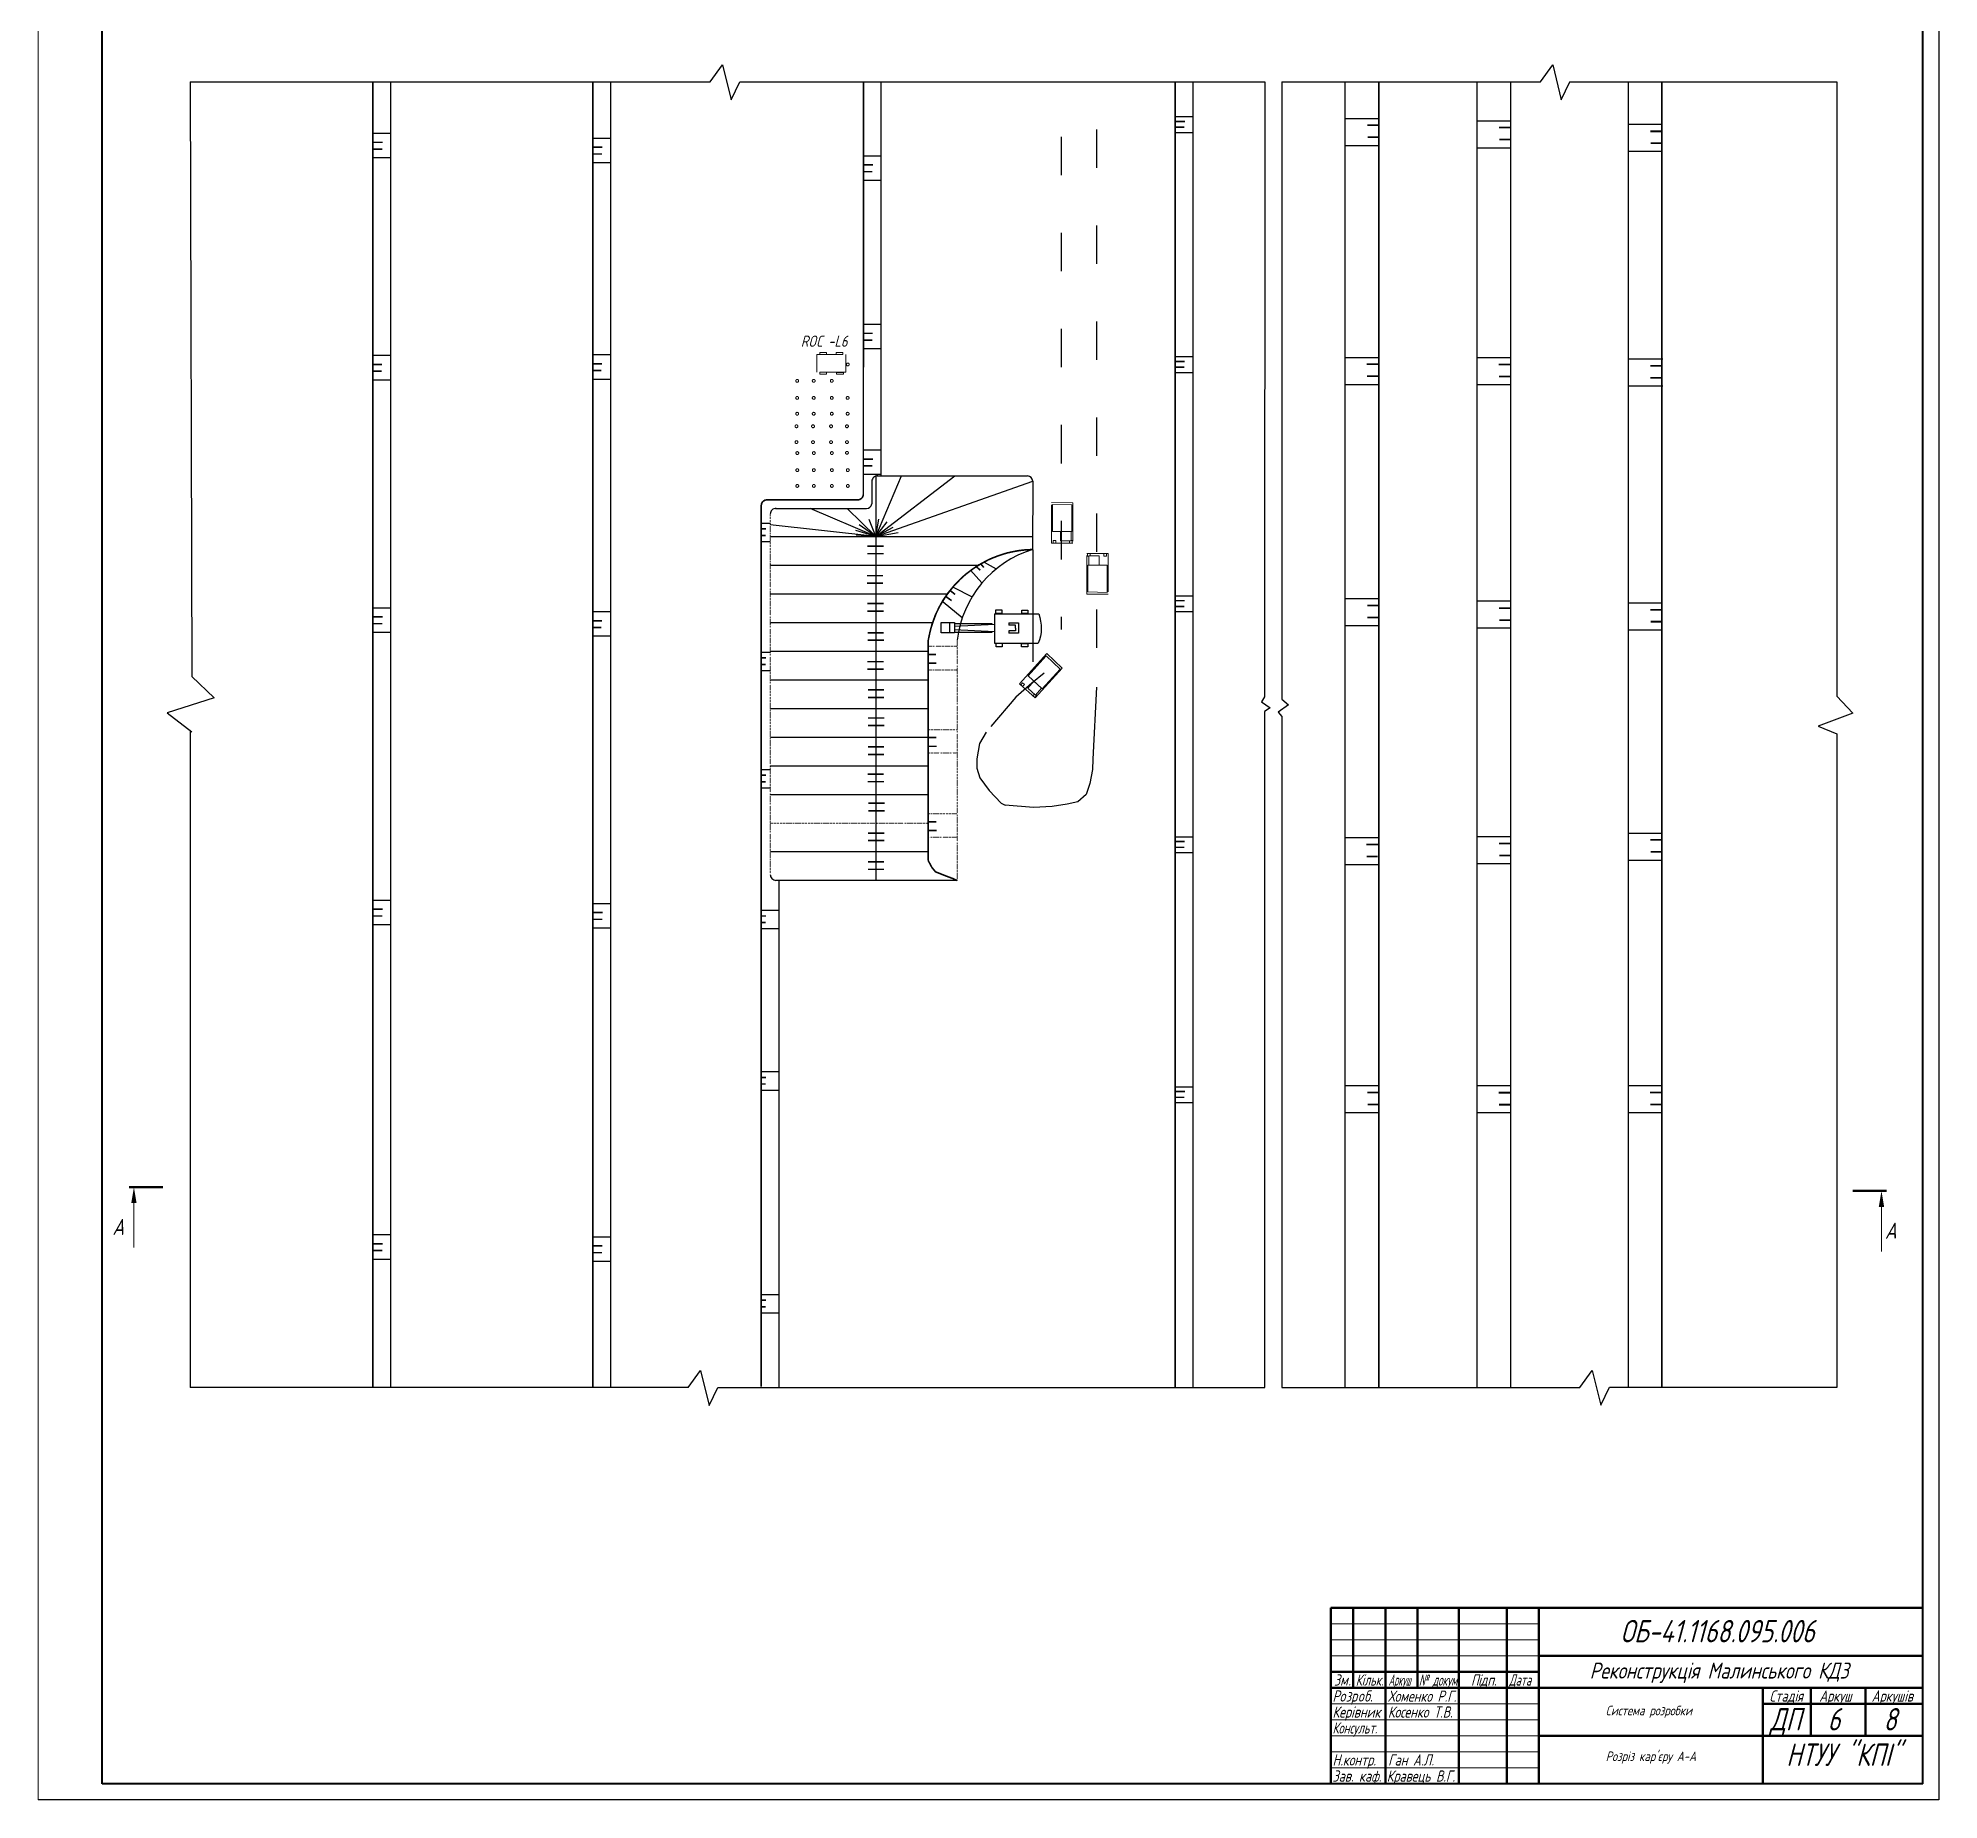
# Model space of a CAD drawing. Header units: millimetres. Extents: x 0 to 594, y 0 to 841.
# Drawn here: x 0 to 594, y 0 to 550 of the extents above; entities that cross this region are included whole.
import ezdxf

# ---------------------------------------------------------------- set-up
doc = ezdxf.new("R2010")
doc.units = ezdxf.units.MM
for name, pattern in [('ACAD_ISO03W100', [30, 12, -18]), ('BORDER2', [22.225, 6.35, -3.175, 6.35, -3.175, 0, -3.175]), ('DOT', [0.25, 0, -0.25]), ('K5LT_BASIC', [0]), ('K5LT_THIN', [0])]:
    doc.linetypes.add(name, pattern=pattern)
doc.layers.add('KONTUR', color=7, linetype='Continuous')
doc.layers.add('Рамка', color=30, linetype='Continuous')
doc.layers.add('Основная', color=7, linetype='Continuous', lineweight=40)
doc.styles.add('KTEXTSTYLE', font='GOST_AU.SHX', dxfattribs={"width": 0.96, "height": 5})
doc.styles.add('Такие дела', font='GOST_A.TTF', dxfattribs={"oblique": 15})

# ---------------------------------------------------------------- blocks, each defined once
blk = doc.blocks.new('U0')
at = {"color": 7, "lineweight": 60}
for p, q in [((431, 60), (431, 35)), ((589, 35), (469, 35))]:
    blk.add_line(p, q, dxfattribs=at)
at = {"color": 7}
blk.add_line((589, 30), (539, 30), dxfattribs=at)
at = {"layer": 'KONTUR'}
blk.add_line((594, 841), (594, 0), dxfattribs=at)
at = {"layer": 'KONTUR', "color": 7}
blk.add_line((594, 0), (0, 0), dxfattribs=at)
at = {"layer": 'Основная'}
for p, q in [((20, 5), (20, 836)), ((589, 5), (589, 836))]:
    blk.add_line(p, q, dxfattribs=at)
at = {"layer": 'Основная', "color": 7}
blk.add_line((589, 5), (20, 5), dxfattribs=at)
at = {"layer": 'Рамка', "color": 7, "linetype": 'K5LT_THIN', "lineweight": 18}
for p, q in [((0, 0), (0, 841)), ((0, 0), (0, 826)), ((404, 55), (469, 55)), ((404, 50), (469, 50)), ((404, 45), (469, 45)), ((404, 30), (469, 30)), ((404, 25), (469, 25)), ((404, 20), (469, 20)), ((404, 15), (469, 15)), ((404, 10), (469, 10))]:
    blk.add_line(p, q, dxfattribs=at)
at = {"layer": 'Рамка', "color": 7, "linetype": 'K5LT_BASIC', "lineweight": 60}
for p, q in [((404, 5), (404, 60)), ((404, 5), (404, 60)), ((404, 5), (404, 60)), ((404, 5), (404, 60)), ((404, 5), (404, 60)), ((404, 5), (404, 60)), ((404, 60), (589, 60)), ((411, 35), (411, 60)), ((421, 5), (421, 60)), ((444, 5), (444, 60)), ((459, 5), (459, 60)), ((469, 5), (469, 60)), ((469, 45), (589, 45)), ((404, 40), (469, 40)), ((404, 35), (469, 35)), ((539, 5), (539, 35)), ((539, 30), (554, 30)), ((554, 20), (554, 35)), ((554, 30), (589, 30)), ((571, 20), (571, 35)), ((469, 20), (539, 20)), ((539, 20), (589, 20))]:
    blk.add_line(p, q, dxfattribs=at)
at = {"color": 7, "style": 'Такие дела', "oblique": 15}
for s, p in [('Система розробки', (489.86, 26.44)), ("Розріз кар'єру А-А", (489.86, 12.15))]:
    blk.add_text(s, height=3, dxfattribs=at).set_placement(p)
at = {"layer": 'Рамка', "insert": (8.77, 258.85), "char_height": 2.5, "attachment_point": 1, "rotation": 90, "style": 'KTEXTSTYLE'}
blk.add_mtext('\\H3.5;\\W0.965;\\Q15;\\Q15; ', dxfattribs=at)
at = {"layer": 'Рамка', "color": 7, "attachment_point": 1, "style": 'KTEXTSTYLE'}
for s, insert, char_height in [('{\\Q15;\\W0.965;ОБ-41.1168.095.006}', (494.48, 56.24), 7), ('\\pi-42.302;{\\fGOST type A|b0|i0|c204|p34;\\Q15;\\W1;Реконструкція Малинського КДЗ}', (527.17, 42.92), 5), ('\\H3.5;\\W0.965;\\Q15;\\Q15;Зм', (404.95, 39.23), 2.5), ('\\H3.5;\\W0.965;\\Q15;\\Q15;.', (409.4, 39.23), 2.5), ('{\\H1.4x;\\Q15;\\W0.865;Кільк.}', (411.75, 39.23), 2.5), ('\\H3.5;\\W0.965;\\Q15;\\Q15;\\W0.665;Аркуш', (421.99, 39.23), 2.5), ('\\H3.5;\\W0.965;\\Q15;\\Q15;П', (447.75, 39.23), 2.5), ('\\H3.5;\\W0.965;\\Q15;\\Q15;і', (449.97, 39.23), 2.5), ('\\H3.5;\\W0.965;\\Q15;\\Q15;дп.', (450.71, 39.23), 2.5), ('\\H3.5;\\W0.965;\\Q15;\\Q15;\\W0.816;Дата', (459.62, 39.23), 2.5), ('\\H3.5;\\W0.965;\\Q15;\\Q15;Р', (404.5, 34.23), 2.5), ('\\H3.5;\\W0.965;\\Q15;\\Q15;о', (406.72, 34.23), 2.5), ('\\H3.5;\\W0.965;\\Q15;\\Q15;зр', (408.67, 34.23), 2.5), ('\\H3.5;\\W0.965;\\Q15;\\Q15;о', (412.46, 34.23), 2.5), ('\\H3.5;\\W0.965;\\Q15;\\Q15;б.', (414.41, 34.23), 2.5), ('{\\H1.4x;\\Q15;\\W0.965;Хоменко Р.Г.}', (421.82, 34.19), 2.5), ('{\\H1.4x;\\Q15;\\W0.965;Стадія}', (541.03, 34.23), 2.5), ('{\\H1.4x;\\Q15;\\W0.965;Аркуш}', (556.58, 34.23), 2.5), ('{\\H1.4x;\\Q15;\\W0.965;Аркушів}', (572.98, 34.23), 2.5), ('{\\H1.4x;\\Q15;\\W0.865;Консульт.}', (404.5, 24.25), 2.5), ('{\\H1.4x;\\Q15;\\W0.965;Керівник}', (404.5, 29.23), 2.5), ('{\\H1.4x;\\Q15;\\W0.965;Косенко Т.В.}', (421.8, 29.23), 2.5), ('{\\Q15;\\W0.965;ДП}', (541.21, 28.72), 7), ('{\\Q15;\\W0.965;8}', (576.66, 28.72), 7), ('{\\Q15;\\W0.965;НТУУ "КПІ"}', (546.27, 17.64), 7), ('\\H3.5;\\W0.965;\\Q15;\\Q15;Н.контр.', (404.5, 14.25), 2.5), ('{\\H1.4x;\\Q15;\\W0.965;Ган А.Л.}', (421.87, 14.25), 2.5), ('{\\H1.4x;\\Q15;\\W0.965;Зав. каф.}', (404.5, 9.23), 2.5), ('{\\H1.4x;\\Q15;\\W0.965;Кравець В.Г.}', (421.44, 9.23), 2.5)]:
    blk.add_mtext(s, dxfattribs=dict(at, insert=insert, char_height=char_height))
at = {"layer": 'Рамка', "color": 7, "insert": (431.47, 39.21), "char_height": 2.5, "attachment_point": 1, "line_spacing_factor": 0.8, "style": 'KTEXTSTYLE'}
blk.add_mtext('{\\H1.4x;\\Q15;\\W0.765;№ докум.}', dxfattribs=at)
at = {"layer": 'Рамка', "color": 7, "insert": (559.2, 28.72), "char_height": 7, "width": 4.7741, "attachment_point": 1, "style": 'KTEXTSTYLE'}
blk.add_mtext('{\\Q15;\\W0.965;6}', dxfattribs=at)
blk = doc.blocks.new('A$C09911825')
at = {"color": 7}
for p, q in [((1.01, 2.86), (1.01, 1.63)), ((1.56, 2.45), (6.35, 2.68)), ((1.57, 2.78), (6.02, 2.78)), ((6.02, 2.78), (6.02, 2.65)), ((6.34, 3.93), (11.56, 3.93)), ((6.34, 3.93), (6.34, 0.45)), ((8.03, 2.85), (9.15, 2.85)), ((8.03, 2.85), (8.03, 2.57)), ((8.8, 2.57), (8.03, 2.57)), ((8.8, 2.23), (8.8, 2.57)), ((9.15, 2.85), (9.15, 1.62)), ((1.56, 2.07), (6.35, 1.84)), ((1.58, 1.75), (6.05, 1.75)), ((6.05, 1.75), (6.05, 1.85)), ((6.34, 0.45), (11.49, 0.45)), ((8.8, 1.89), (8.02, 1.89)), ((8.02, 1.89), (8.02, 1.63)), ((9.15, 1.62), (8.02, 1.63)), ((8.8, 2.23), (8.8, 1.89))]:
    blk.add_line(p, q, dxfattribs=at)
for points in [[(0, 2.89), (1.57, 2.89), (1.57, 1.65), (0, 1.65)], [(6.47, 4.37), (7.2, 4.37), (7.2, 3.95), (6.47, 3.95)], [(9.54, 4.36), (10.27, 4.36), (10.27, 3.94), (9.54, 3.94)], [(6.5, 0.44), (7.23, 0.44), (7.23, 0.02), (6.5, 0.02)], [(9.52, 0.42), (10.25, 0.42), (10.25, 0), (9.52, 0)]]:
    blk.add_lwpolyline(points, close=True, dxfattribs=at)
blk.add_lwpolyline([(11.56, 3.93), (11.69, 3.48), (11.78, 3.03), (11.84, 2.58), (11.85, 2.13), (11.83, 1.69), (11.76, 1.26), (11.65, 0.85), (11.49, 0.45)], dxfattribs=at)

msp = doc.modelspace()

# ---------------------------------------------------------------- linework, layer by layer
at = {"color": 7}
msp.add_line((360.898, 536.784), (360.898, 128.872), dxfattribs=at)
at = {"color": 7, "linetype": 'ACAD_ISO03W100', "lineweight": 9}
for p, q in [((316.726, 405.365), (323.328, 405.306)), ((316.726, 392.651), (316.726, 405.365)), ((317.017, 404.776), (323.05, 404.599)), ((317.017, 396.319), (317.017, 404.776)), ((323.05, 404.599), (323.05, 396.319)), ((323.328, 405.306), (323.328, 392.651)), ((323.321, 392.624), (316.719, 392.624)), ((323.05, 396.319), (317.017, 396.319)), ((318.027, 393.513), (317.223, 393.513)), ((317.223, 393.513), (317.223, 392.675)), ((317.223, 392.675), (318.027, 392.675)), ((318.027, 392.675), (318.027, 393.513)), ((319.538, 396.275), (322.783, 396.275)), ((319.538, 393.391), (319.538, 396.275)), ((322.783, 393.391), (319.538, 393.391)), ((322.36, 392.653), (322.36, 393.39)), ((323.166, 392.653), (322.36, 392.653)), ((322.783, 396.275), (322.783, 393.391)), ((322.786, 393.474), (323.166, 393.474)), ((323.166, 393.474), (323.166, 392.653)), ((327.768, 376.761), (327.768, 389.416)), ((327.768, 389.416), (334.37, 389.416)), ((327.93, 388.593), (327.93, 389.414)), ((327.93, 389.414), (328.736, 389.414)), ((328.31, 388.593), (327.93, 388.593)), ((328.313, 385.793), (328.313, 388.677)), ((328.313, 388.677), (331.558, 388.677)), ((328.736, 389.414), (328.736, 388.677)), ((331.558, 388.677), (331.558, 385.793)), ((333.873, 389.392), (333.069, 389.392)), ((333.069, 389.392), (333.069, 388.555)), ((333.069, 388.555), (333.873, 388.555)), ((333.873, 388.555), (333.873, 389.392)), ((334.37, 389.416), (334.37, 376.702)), ((328.046, 377.469), (328.046, 385.748)), ((328.046, 385.748), (334.079, 385.748)), ((331.558, 385.793), (328.313, 385.793)), ((334.079, 385.748), (334.079, 377.292)), ((334.37, 376.702), (327.768, 376.761)), ((334.079, 377.292), (328.046, 377.469))]:
    msp.add_line(p, q, dxfattribs=at)
at = {"color": 7, "linetype": 'ByBlock', "lineweight": 9}
for p, q in [((311.433, 344.403), (310.837, 344.946)), ((310.838, 344.946), (311.334, 345.491)), ((311.986, 345.011), (311.433, 344.403)), ((311.705, 345.267), (311.986, 345.011))]:
    msp.add_line(p, q, dxfattribs=at)
at = {"color": 0, "lineweight": 100}
for p, q in [((38.997, 191.469), (28.52, 191.469)), ((577.556, 190.309), (567.079, 190.309))]:
    msp.add_line(p, q, dxfattribs=at)
at = {"color": 7}
for points in [[(210.067, 536.785), (213.923, 542.073), (216.596, 531.195), (219.299, 536.805)], [(469.451, 536.782), (473.307, 542.069), (475.979, 531.191), (478.683, 536.801)], [(47.593, 536.784), (210.067, 536.785)], [(47.593, 536.784), (48.078, 351.016)], [(110.158, 536.784), (110.158, 128.872)], [(178.915, 536.785), (178.915, 128.873)], [(219.299, 536.805), (257.942, 536.784)], [(257.942, 536.784), (383.329, 536.784)], [(263.377, 536.784), (263.377, 413.696)], [(383.329, 536.784), (383.269, 344.619)], [(388.653, 536.784), (388.653, 343.943)], [(388.653, 536.784), (469.453, 536.784)], [(408.39, 536.784), (408.39, 128.872)], [(449.587, 536.784), (449.587, 128.872)], [(478.54, 536.784), (562.046, 536.784)], [(496.834, 536.784), (496.834, 128.872)], [(562.046, 536.784), (562.046, 344.83)], [(355.435, 525.94), (360.87, 525.94)], [(408.384, 525.337), (418.943, 525.337)], [(449.77, 524.633), (460.329, 524.633)], [(496.899, 523.59), (507.458, 523.59)], [(104.781, 520.779), (110.217, 520.779)], [(173.463, 519.23), (178.899, 519.23)], [(355.435, 521.007), (360.87, 521.007)], [(408.384, 516.924), (418.943, 516.924)], [(104.781, 513.139), (110.217, 513.139)], [(173.463, 511.59), (178.899, 511.59)], [(257.962, 513.721), (263.398, 513.721)], [(449.77, 516.219), (460.329, 516.219)], [(496.899, 515.177), (507.458, 515.177)], [(257.962, 506.081), (263.398, 506.081)], [(257.913, 461.108), (263.348, 461.108)], [(173.266, 451.58), (178.701, 451.58)], [(257.913, 453.468), (263.348, 453.468)], [(104.611, 451.383), (110.047, 451.383)], [(355.408, 450.961), (360.843, 450.961)], [(355.408, 446.027), (360.843, 446.027)], [(408.491, 450.696), (419.05, 450.696)], [(449.562, 450.623), (460.12, 450.623)], [(497.107, 450.206), (507.666, 450.206)], [(104.611, 443.743), (110.047, 443.743)], [(173.266, 443.94), (178.701, 443.94)], [(408.491, 442.282), (419.05, 442.282)], [(449.562, 442.21), (460.12, 442.21)], [(497.107, 441.793), (507.666, 441.793)], [(257.943, 421.827), (263.378, 421.827)], [(257.943, 414.187), (263.378, 414.187)], [(261.814, 394.732), (286.471, 413.651)], [(261.814, 394.732), (269.794, 413.651)], [(261.814, 413.62), (261.814, 287.289)], [(261.814, 394.732), (310.818, 412.031)], [(262.253, 413.695), (309.213, 413.693)], [(310.818, 412.031), (310.8, 390.681)], [(225.996, 398.927), (228.808, 398.927)], [(261.814, 394.732), (228.809, 398.348)], [(230.402, 403.511), (258.911, 403.511)], [(261.814, 394.732), (241.237, 403.511)], [(261.814, 394.732), (252.858, 403.511)], [(261.814, 394.732), (256.592, 398.415)], [(261.814, 394.732), (259.694, 400.084)], [(261.814, 394.732), (262.716, 400.164)], [(261.814, 394.732), (265.341, 399.369)], [(225.996, 393.162), (228.808, 393.162)], [(228.861, 394.732), (310.815, 394.732)], [(261.814, 394.732), (255.558, 396.586)], [(261.814, 394.732), (255.642, 395.115)], [(261.814, 394.732), (267.17, 397.699)], [(261.814, 394.732), (268.76, 395.95)], [(261.814, 394.732), (261.814, 394.732)], [(261.814, 394.732), (261.814, 394.732)], [(295.609, 386.686), (299.354, 384.631)], [(310.851, 390.626), (310.851, 355.592)], [(228.861, 385.782), (293.867, 385.782)], [(291.423, 384.264), (294.948, 380.226)], [(228.855, 376.832), (284.06, 376.832)], [(282.832, 374.342), (288.78, 369.424)], [(285.916, 378.967), (291.864, 375.884)], [(355.392, 376.205), (360.828, 376.205)], [(408.48, 375.392), (419.039, 375.392)], [(449.562, 374.606), (460.12, 374.606)], [(104.808, 372.492), (110.244, 372.492)], [(173.266, 371.308), (178.701, 371.308)], [(355.392, 371.271), (360.828, 371.271)], [(496.899, 373.981), (507.458, 373.981)], [(104.808, 364.852), (110.244, 364.852)], [(173.266, 363.668), (178.701, 363.668)], [(228.855, 367.882), (279.645, 367.882)], [(408.48, 366.978), (419.039, 366.978)], [(449.562, 366.193), (460.12, 366.193)], [(496.899, 365.567), (507.458, 365.567)], [(225.991, 358.649), (228.812, 358.649)], [(228.81, 358.932), (278.168, 358.932)], [(48.078, 351.016), (55.036, 344.311), (40.331, 339.669), (48.078, 333.737)], [(225.991, 352.884), (228.812, 352.884)], [(228.852, 349.982), (278.125, 349.982)], [(330.718, 347.707), (329.58, 325.228), (329.446, 321.995), (328.637, 317.551), (327.56, 314.183), (324.865, 311.894), (321.632, 311.086), (316.916, 310.412), (311.094, 310.092), (302.231, 310.816)], [(383.269, 344.619), (382.289, 343.058), (385.005, 341.225), (383.283, 340.071)], [(562.05, 344.826), (567.054, 339.56), (556.209, 335.533), (562.05, 333.055)], [(228.833, 341.032), (278.188, 341.032)], [(383.283, 340.071), (383.283, 128.913)], [(388.625, 343.967), (390.742, 342.152), (387.492, 339.817), (388.683, 338.497)], [(47.593, 334.108), (47.593, 128.872)], [(296.268, 333.562), (294.221, 330.043), (293.402, 325.295), (293.402, 322.349), (294.303, 319.32), (297.168, 315.392), (300.984, 311.416), (300.984, 311.416), (302.231, 310.816), (302.231, 310.816), (302.231, 310.816), (302.231, 310.816), (302.231, 310.816)], [(388.683, 338.497), (388.683, 128.872)], [(562.046, 333.056), (562.046, 128.872)], [(228.833, 332.082), (278.188, 332.082)], [(226.021, 321.968), (228.811, 321.968)], [(228.807, 323.132), (278.188, 323.132)], [(226.021, 316.203), (228.803, 316.203)], [(228.812, 314.182), (278.188, 314.182)], [(355.421, 300.935), (360.856, 300.935)], [(408.419, 300.667), (418.978, 300.667)], [(449.51, 301.038), (460.068, 301.038)], [(496.793, 302.075), (507.351, 302.075)], [(228.867, 296.282), (278.205, 296.282)], [(355.421, 296.001), (360.856, 296.001)], [(408.419, 292.253), (418.978, 292.253)], [(449.51, 292.625), (460.068, 292.625)], [(496.793, 293.661), (507.351, 293.661)], [(287.247, 287.272), (230.565, 287.317)], [(231.477, 287.316), (231.478, 129.114)], [(104.815, 281.17), (110.251, 281.17)], [(173.53, 280.118), (178.965, 280.118)], [(104.815, 273.53), (110.251, 273.53)], [(225.98, 278.013), (231.455, 278.013)], [(173.53, 272.478), (178.965, 272.478)], [(225.98, 272.248), (231.455, 272.248)], [(225.975, 227.554), (231.45, 227.554)], [(225.975, 221.789), (231.45, 221.789)], [(355.458, 222.83), (360.893, 222.83)], [(408.253, 223.187), (418.812, 223.187)], [(449.557, 223.222), (460.115, 223.222)], [(496.768, 223.209), (507.327, 223.209)], [(355.458, 217.896), (360.893, 217.896)], [(408.253, 214.773), (418.812, 214.773)], [(449.557, 214.809), (460.115, 214.809)], [(496.768, 214.796), (507.327, 214.796)], [(104.788, 176.625), (110.223, 176.625)], [(173.448, 175.983), (178.883, 175.983)], [(104.788, 168.984), (110.223, 168.984)], [(173.448, 168.343), (178.883, 168.343)], [(226.028, 157.943), (231.503, 157.943)], [(226.028, 152.178), (231.503, 152.178)], [(203.147, 128.872), (207.048, 134.174), (209.721, 123.296), (212.406, 128.868)], [(481.809, 128.903), (485.665, 134.191), (488.337, 123.312), (491.041, 128.923)], [(203.147, 128.872), (47.593, 128.872)], [(212.406, 128.868), (383.329, 128.868)], [(388.683, 128.872), (481.809, 128.903)], [(562.046, 128.872), (491.016, 128.871)]]:
    msp.add_lwpolyline(points, dxfattribs=at)
for points, const_width in [([(104.646, 536.784), (104.646, 128.872)], 0.5), ([(173.403, 536.785), (173.403, 128.873)], 0.5), ([(257.88, 407.748), (257.942, 536.784)], 0.5), ([(355.368, 536.784), (355.368, 128.872)], 0.5), ([(418.964, 536.784), (418.964, 128.872)], 0.5), ([(460.161, 536.784), (460.161, 128.872)], 0.5), ([(507.408, 536.784), (507.408, 128.872)], 0.5), ([(355.435, 524.439), (358.355, 524.439)], 0.5), ([(355.435, 522.635), (358.209, 522.635)], 0.5), ([(415.383, 523.265), (418.99, 523.265)], 0.55), ([(456.527, 522.531), (460.134, 522.531)], 0.55), ([(104.781, 517.899), (107.701, 517.899)], 0.5), ([(415.462, 519.527), (418.893, 519.527)], 0.55), ([(456.606, 518.793), (460.037, 518.793)], 0.55), ([(503.83, 521.337), (507.437, 521.337)], 0.55), ([(503.909, 517.599), (507.34, 517.599)], 0.55), ([(104.781, 515.796), (107.555, 515.796)], 0.5), ([(173.463, 516.351), (176.383, 516.351)], 0.5), ([(173.463, 514.247), (176.237, 514.247)], 0.5), ([(257.962, 510.842), (260.882, 510.842)], 0.5), ([(257.962, 508.738), (260.736, 508.738)], 0.5), ([(257.913, 458.229), (260.832, 458.229)], 0.5), ([(257.913, 456.125), (260.686, 456.125)], 0.5), ([(104.611, 448.503), (107.531, 448.503)], 0.5), ([(104.611, 446.4), (107.385, 446.4)], 0.5), ([(173.266, 448.701), (176.186, 448.701)], 0.5), ([(173.266, 446.597), (176.04, 446.597)], 0.5), ([(355.408, 449.46), (358.327, 449.46)], 0.5), ([(355.408, 447.655), (358.181, 447.655)], 0.5), ([(415.163, 448.579), (418.77, 448.579)], 0.55), ([(456.4, 448.488), (460.007, 448.488)], 0.55), ([(503.769, 448.06), (507.376, 448.06)], 0.55), ([(415.242, 444.841), (418.673, 444.841)], 0.55), ([(456.479, 444.75), (459.91, 444.75)], 0.55), ([(503.848, 444.322), (507.279, 444.322)], 0.55), ([(257.943, 418.947), (260.863, 418.947)], 0.5), ([(257.943, 416.844), (260.717, 416.844)], 0.5), ([(225.994, 404.434), (225.99, 129.114)], 0.5), ([(225.994, 404.434), (226.009, 404.611), (226.046, 404.846), (226.154, 405.135), (226.304, 405.414), (226.416, 405.564), (226.598, 405.74), (226.791, 405.89), (227.032, 406.024), (227.268, 406.115), (227.562, 406.174), (227.846, 406.19), (228.06, 406.19)], 0.5), ([(256.233, 406.191), (227.846, 406.189)], 0.5), ([(256.214, 406.191), (256.357, 406.209), (256.577, 406.251), (256.745, 406.304), (256.959, 406.412), (257.138, 406.519), (257.38, 406.729), (257.505, 406.858), (257.631, 407.055), (257.744, 407.265), (257.836, 407.528), (257.878, 407.763), (257.878, 407.763)], 0.5), ([(225.996, 397.102), (227.456, 397.102)], 0.5), ([(225.996, 395.059), (227.383, 395.059)], 0.5), ([(259.167, 391.736), (264.247, 391.736)], 0.5), ([(259.174, 389.372), (264.253, 389.372)], 0.5), ([(278.183, 362.397), (278.786, 365.232), (279.373, 367.375), (280.431, 370.283), (281.664, 372.808), (282.81, 374.864), (284.279, 377.008), (286.247, 379.386), (288.362, 381.589), (289.948, 382.991), (292.298, 384.753), (294.589, 386.192), (297.057, 387.513), (298.339, 388.056), (299.55, 388.531), (300.479, 388.859), (301.678, 389.255), (302.72, 389.572), (304.157, 389.9), (305.493, 390.16), (306.681, 390.364), (308.49, 390.568), (309.78, 390.635), (310.8, 390.681)], 0.5), ([(294.581, 386.235), (295.535, 385.06)], 0.5), ([(258.987, 382.516), (264.067, 382.516)], 0.5), ([(258.994, 380.153), (264.073, 380.153)], 0.5), ([(293.259, 385.28), (294.434, 384.179)], 0.5), ([(283.713, 375.957), (285.475, 374.709)], 0.5), ([(285.035, 377.866), (286.577, 376.618)], 0.5), ([(355.392, 374.704), (358.312, 374.704)], 0.5), ([(104.808, 369.612), (107.728, 369.612)], 0.5), ([(173.266, 368.429), (176.186, 368.429)], 0.5), ([(259.122, 373.792), (264.202, 373.792)], 0.5), ([(259.129, 371.428), (264.208, 371.428)], 0.5), ([(355.392, 372.899), (358.166, 372.899)], 0.5), ([(415.341, 373.179), (418.948, 373.179)], 0.55), ([(415.42, 369.441), (418.852, 369.441)], 0.55), ([(456.554, 372.375), (460.161, 372.375)], 0.55), ([(456.633, 368.637), (460.064, 368.637)], 0.55), ([(503.813, 371.866), (507.42, 371.866)], 0.55), ([(503.892, 368.127), (507.324, 368.127)], 0.55), ([(104.808, 367.509), (107.582, 367.509)], 0.5), ([(173.266, 366.325), (176.04, 366.325)], 0.5), ([(259.212, 364.682), (264.292, 364.682)], 0.5), ([(259.219, 362.319), (264.298, 362.319)], 0.5), ([(278.183, 362.397), (278.183, 293.455)], 0.5), ([(225.991, 356.825), (227.451, 356.825)], 0.5), ([(225.991, 354.781), (227.378, 354.781)], 0.5), ([(259.122, 355.643), (264.202, 355.643)], 0.5), ([(259.129, 353.279), (264.208, 353.279)], 0.5), ([(259.302, 346.849), (264.382, 346.849)], 0.5), ([(259.309, 344.485), (264.388, 344.485)], 0.5), ([(259.392, 338.034), (264.472, 338.034)], 0.5), ([(259.399, 335.67), (264.478, 335.67)], 0.5), ([(259.302, 329.039), (264.382, 329.039)], 0.5), ([(259.309, 326.675), (264.388, 326.675)], 0.5), ([(226.021, 320.143), (227.481, 320.143)], 0.5), ([(226.021, 318.1), (227.408, 318.1)], 0.5), ([(259.212, 320.51), (264.292, 320.51)], 0.5), ([(259.219, 318.146), (264.298, 318.146)], 0.5), ([(259.437, 311.425), (264.517, 311.425)], 0.5), ([(259.444, 309.061), (264.523, 309.061)], 0.5), ([(259.392, 302.091), (264.472, 302.091)], 0.5), ([(259.399, 299.727), (264.478, 299.727)], 0.5), ([(355.421, 299.434), (358.341, 299.434)], 0.5), ([(355.421, 297.629), (358.195, 297.629)], 0.5), ([(415.062, 298.538), (418.669, 298.538)], 0.55), ([(456.531, 298.841), (460.139, 298.841)], 0.55), ([(503.796, 299.938), (507.403, 299.938)], 0.55), ([(259.296, 293.123), (264.375, 293.123)], 0.5), ([(278.183, 293.455), (279.337, 291.312), (280.452, 289.975), (283.238, 288.861), (285.913, 287.858), (287.247, 287.272)], 0.5), ([(415.141, 294.8), (418.573, 294.8)], 0.55), ([(456.61, 295.103), (460.042, 295.103)], 0.55), ([(503.875, 296.2), (507.306, 296.2)], 0.55), ([(259.302, 290.76), (264.382, 290.76)], 0.5), ([(104.815, 278.29), (107.735, 278.29)], 0.5), ([(104.815, 276.187), (107.589, 276.187)], 0.5), ([(173.53, 277.238), (176.45, 277.238)], 0.5), ([(173.53, 275.135), (176.304, 275.135)], 0.5), ([(225.98, 276.188), (227.44, 276.188)], 0.5), ([(225.98, 274.145), (227.367, 274.145)], 0.5), ([(225.975, 225.729), (227.435, 225.729)], 0.5), ([(225.975, 223.686), (227.362, 223.686)], 0.5), ([(355.458, 221.329), (358.378, 221.329)], 0.5), ([(415.371, 221.029), (418.979, 221.029)], 0.55), ([(456.396, 220.976), (460.004, 220.976)], 0.55), ([(503.701, 221.004), (507.308, 221.004)], 0.55), ([(355.458, 219.524), (358.232, 219.524)], 0.5), ([(415.45, 217.29), (418.882, 217.29)], 0.55), ([(456.475, 217.238), (459.907, 217.238)], 0.55), ([(503.78, 217.266), (507.211, 217.266)], 0.55), ([(104.788, 173.745), (107.708, 173.745)], 0.5), ([(173.448, 173.104), (176.367, 173.104)], 0.5), ([(104.788, 171.642), (107.562, 171.642)], 0.5), ([(173.448, 171), (176.221, 171)], 0.5), ([(226.028, 156.118), (227.488, 156.118)], 0.5), ([(226.028, 154.075), (227.415, 154.075)], 0.5)]:
    msp.add_lwpolyline(points, dxfattribs=dict(at, const_width=const_width))
at = {"color": 7, "linetype": 'ACAD_ISO03W100'}
for points in [[(319.725, 519.604), (319.725, 365.73)], [(330.718, 521.945), (330.718, 347.707)], [(260.557, 411.987), (260.557, 404.906)], [(314.434, 352.027), (314.434, 352.027), (310.506, 348.886), (305.517, 344.519), (296.268, 333.562)]]:
    msp.add_lwpolyline(points, dxfattribs=at)
at = {"color": 7, "linetype": 'BORDER2', "lineweight": 9}
for points in [[(243.371, 451.607), (252.444, 451.607), (252.444, 446.073), (243.371, 446.073)], [(244.34, 451.638), (246.426, 451.638), (246.426, 452.22), (244.34, 452.22)], [(249.413, 451.638), (251.499, 451.638), (251.499, 452.22), (249.413, 452.22)], [(244.34, 445.456), (246.426, 445.456), (246.426, 446.039), (244.34, 446.039)], [(249.554, 445.439), (251.64, 445.439), (251.64, 446.021), (249.554, 446.021)]]:
    msp.add_lwpolyline(points, close=True, dxfattribs=at)
at = {"color": 7, "linetype": 'DOT'}
for points in [[(228.814, 401.858), (228.81, 289.169)], [(287.248, 362.4), (287.247, 287.272)], [(278.183, 360.436), (287.248, 360.439)], [(278.191, 353.109), (287.286, 353.109)], [(278.237, 334.445), (287.302, 334.448)], [(278.245, 327.118), (287.34, 327.118)], [(228.843, 305.232), (278.174, 305.232)], [(278.262, 308.165), (287.326, 308.168)], [(278.27, 300.839), (287.364, 300.839)]]:
    msp.add_lwpolyline(points, dxfattribs=at)
at = {"color": 7, "linetype": 'DOT', "const_width": 0.5}
for points in [[(278.204, 357.904), (280.601, 357.904)], [(278.204, 355.18), (280.71, 355.18)], [(278.258, 331.914), (280.656, 331.914)], [(278.258, 329.19), (280.765, 329.19)], [(278.282, 305.634), (280.68, 305.634)], [(278.282, 302.91), (280.789, 302.91)]]:
    msp.add_lwpolyline(points, dxfattribs=at)
at = {"color": 7, "linetype": 'ByBlock', "lineweight": 9}
for points in [[(315.222, 358.141), (320.067, 353.656), (311.553, 344.293), (306.669, 348.735)], [(315.041, 357.509), (319.385, 353.32), (313.815, 347.194), (309.351, 351.253)], [(307.053, 348.418), (307.647, 347.877), (308.211, 348.497), (307.616, 349.038)], [(311.187, 349.524), (313.588, 347.341), (311.647, 345.207), (309.247, 347.39)]]:
    msp.add_lwpolyline(points, close=True, dxfattribs=at)
at = {"color": 0, "lineweight": 20}
msp.add_lwpolyline([(29.965, 188.969), (29.965, 172.563)], dxfattribs=at)
at = {"color": 0, "lineweight": 20, "extrusion": (0, 0, -1)}
msp.add_lwpolyline([(-576.023, 187.809), (-576.023, 171.403)], dxfattribs=at)
at = {"color": 7, "linetype": 'BORDER2', "lineweight": 9}
for centre in [(253.028, 448.494), (237.219, 443.372), (242.38, 443.372), (248.02, 443.372), (237.219, 438.042), (242.38, 438.042), (248.02, 438.042), (252.99, 438.042), (237.001, 429.176), (237.219, 433.103), (242.162, 429.176), (242.38, 433.103), (247.801, 429.176), (248.02, 433.103), (252.772, 429.176), (252.99, 433.103), (237.001, 424.236), (242.162, 424.236), (247.801, 424.236), (252.772, 424.236), (237.257, 420.813), (237.257, 415.484), (242.419, 420.813), (242.419, 415.484), (248.058, 420.813), (248.058, 415.484), (252.777, 420.893), (253.028, 415.484), (237.257, 410.544), (242.419, 410.544), (248.058, 410.544), (253.028, 410.544)]:
    msp.add_circle(centre, 0.442, dxfattribs=at)
at = {"color": 7}
for centre, radius, start, end in [((262.329, 411.923), 1.774, 87.464517, 179.219857), ((309.009, 411.89), 1.815, 4.453872, 83.534087), ((256.084, 407.998), 1.813, 273.719848, 352.078313), ((258.784, 405.329), 1.822, 273.984681, 346.683764), ((230.595, 401.736), 1.786, 87.868042, 179.058217), ((311.38, 357.063), 33.623, 90.987697, 170.872484), ((320.718, 358.473), 33.699, 107.114446, 173.309191), ((230.595, 289.102), 1.786, 177.868042, 269.058217)]:
    msp.add_arc(centre, radius, start, end, dxfattribs=at)
at = {"color": 7, "lineweight": 25}
msp.add_arc((227.779, 404.404), 1.786, 87.868042, 179.058217, dxfattribs=at)
at = {"color": 0, "lineweight": 20}
msp.add_solid([(29.132, 186.469), (29.965, 191.469), (30.799, 186.469)], dxfattribs=at)
at = {"color": 0, "lineweight": 20, "extrusion": (0, 0, -1)}
msp.add_solid([(-576.856, 185.309), (-576.023, 190.309), (-575.189, 185.309)], dxfattribs=at)

# ---------------------------------------------------------------- block references
at = {"color": 7, "linetype": 'ByBlock', "lineweight": 9, "xscale": 2.640000000000327, "yscale": 2.640000000000327, "zscale": 2.640000000000327}
msp.add_blockref('A$C09911825', (282.187, 360.258), dxfattribs=at)
at = {"layer": 'Рамка'}
msp.add_blockref('U0', (0, 0), dxfattribs=at)

# ---------------------------------------------------------------- texts
at = {"color": 7, "style": 'Такие дела', "oblique": 15}
msp.add_text('ROC -L6', height=3.5, dxfattribs=at).set_placement((238.362, 454.02))
at = {"color": 0, "style": 'Такие дела', "oblique": 15}
for p in [(23.244, 176.528), (577.131, 175.368)]:
    msp.add_text('A', height=5, dxfattribs=at).set_placement(p)

doc.saveas('drawing.dxf')
